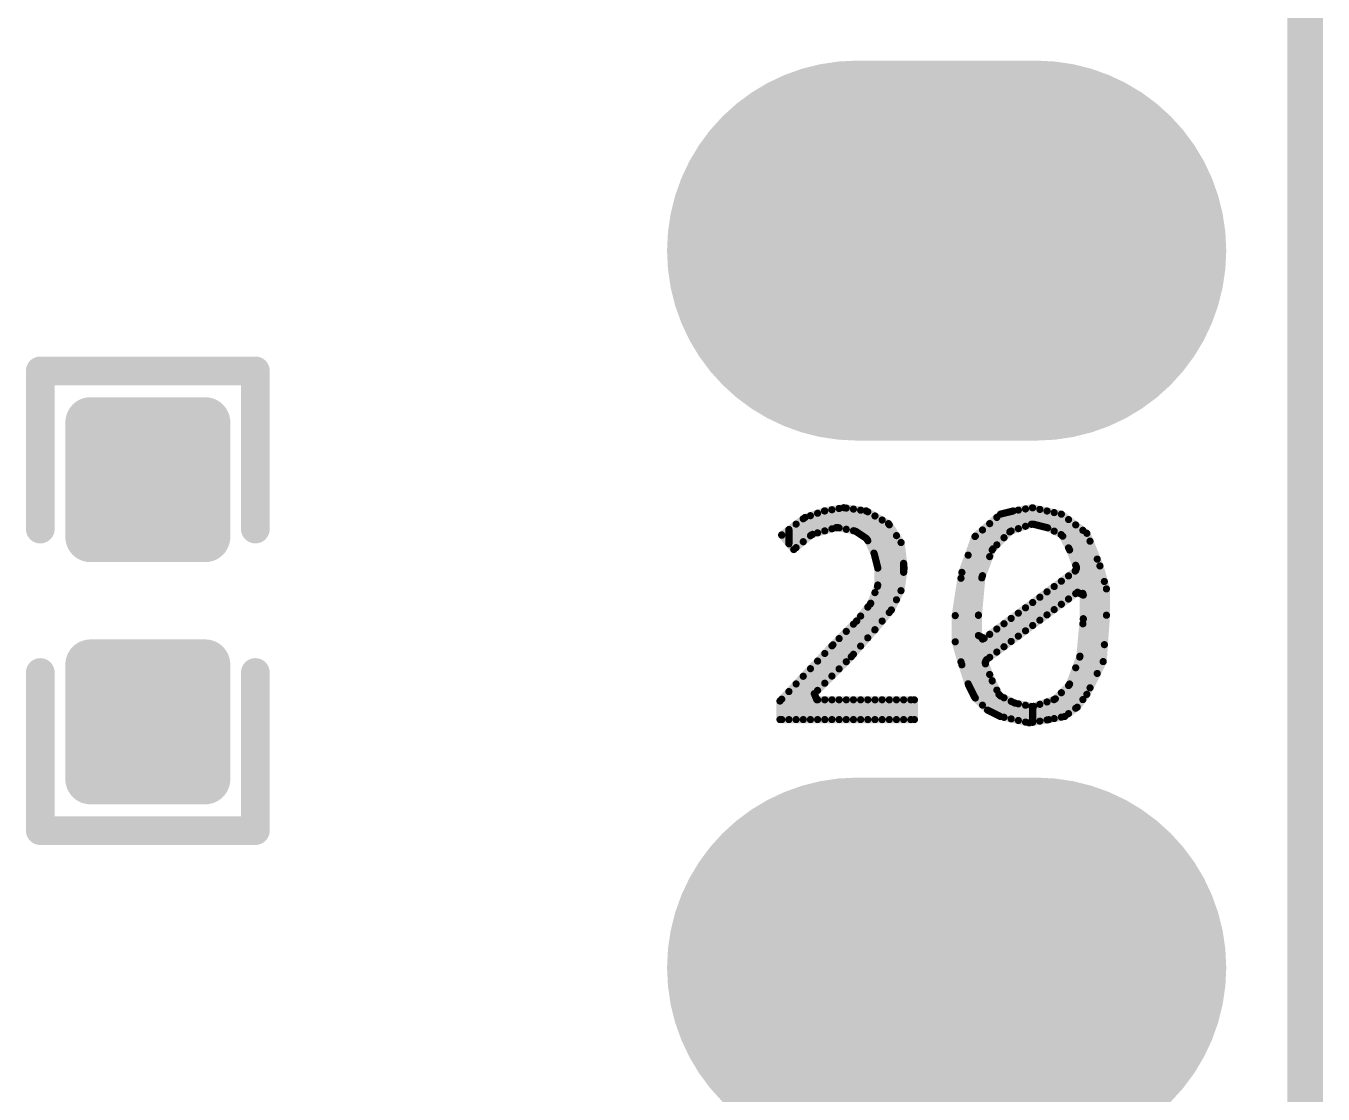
# Model space of a CAD drawing. Extents: x 17.3 to 58.6, y 21.7 to 91.7.
# Drawn here: x 46.268 to 50.863, y 53.857 to 57.641 of the extents above; entities that cross this region are included whole.
import ezdxf

# ---------------------------------------------------------------- set-up
doc = ezdxf.new("R2010")
doc.units = 0
doc.header["$MEASUREMENT"] = 0
doc.layers.get('0').update_dxf_attribs({"linetype": 'CONTINUOUS'})
doc.layers.add('SILKTOP_PHO', color=251, linetype='CONTINUOUS', true_color=0x636466)

# ---------------------------------------------------------------- blocks, each defined once
blk = doc.blocks.new('ROUND_191')
at = {"const_width": 0.0127}
blk.add_lwpolyline([(-0.00635, 0, 1), (0.00635, 0, 1)], format="xyb", close=True, dxfattribs=at)
blk = doc.blocks.new('ROUND_16')
at = {"const_width": 0.0508}
blk.add_lwpolyline([(-0.0254, 0, 1), (0.0254, 0, 1)], format="xyb", close=True, dxfattribs=at)
blk = doc.blocks.new('OBLONG_47')
at = {"const_width": 1.3462}
blk.add_lwpolyline([(0.3175, 0), (-0.3175, 0)], dxfattribs=at)
at = {"const_width": 0.6731}
for points in [[(-0.65405, 0, 1), (0.01905, 0, 1)], [(-0.01905, 0, 1), (0.65405, 0, 1)]]:
    blk.add_lwpolyline(points, format="xyb", close=True, dxfattribs=at)
blk = doc.blocks.new('ROUND_42')
at = {"const_width": 0.0889}
blk.add_lwpolyline([(-0.04445, 0, 1), (0.04445, 0, 1)], format="xyb", close=True, dxfattribs=at)

msp = doc.modelspace()

# ---------------------------------------------------------------- linework, layer by layer
for points, const_width in [([(50.8, 25.900126), (50.8, 73.159874)], 0.127), ([(46.496732, 55.830216), (46.496732, 56.236616)], 0.1778), ([(46.496732, 56.236616), (46.903132, 56.236616)], 0.1778), ([(46.5582, 55.830216), (46.5582, 56.236616)], 0.1778), ([(46.736, 55.830216), (46.736, 56.236616)], 0.1778), ([(46.903132, 56.236616), (46.903132, 55.830216)], 0.1778), ([(46.496732, 56.1594), (46.903132, 56.1594)], 0.1778), ([(46.496732, 55.9816), (46.903132, 55.9816)], 0.1778), ([(46.903132, 55.830216), (46.496732, 55.830216)], 0.1778), ([(46.496732, 54.972204), (46.496732, 55.378604)], 0.1778), ([(46.496732, 55.378604), (46.903132, 55.378604)], 0.1778), ([(46.5582, 54.972204), (46.5582, 55.378604)], 0.1778), ([(46.736, 54.972204), (46.736, 55.378604)], 0.1778), ([(46.903132, 55.378604), (46.903132, 54.972204)], 0.1778), ([(46.496732, 55.2704), (46.903132, 55.2704)], 0.1778), ([(46.496732, 55.0926), (46.903132, 55.0926)], 0.1778), ([(46.903132, 54.972204), (46.496732, 54.972204)], 0.1778)]:
    msp.add_lwpolyline(points, dxfattribs=dict(const_width=const_width))
at = {"layer": 'SILKTOP_PHO', "color": 251, "true_color": 0x636466}
for points, const_width in [([(50.8, 25.900126), (50.8, 73.159874)], 0.127), ([(47.080932, 56.418988), (46.318932, 56.418988)], 0.1016), ([(46.318932, 56.418988), (46.318932, 55.85841)], 0.1016), ([(47.080932, 55.85841), (47.080932, 56.418988)], 0.1016), ([(49.097184, 55.922672), (49.02835, 55.899558)], 0.0254), ([(49.0728, 55.844948), (49.0728, 55.914544)], 0.0254), ([(49.165764, 55.934102), (49.097184, 55.922672)], 0.0254), ([(49.0982, 55.85206), (49.0982, 55.922672)], 0.0254), ([(49.1236, 55.859426), (49.1236, 55.92699)], 0.0254), ([(49.149, 55.862728), (49.149, 55.931308)], 0.0254), ([(49.245012, 55.922672), (49.165764, 55.934102)], 0.0254), ([(49.1744, 55.857648), (49.1744, 55.932832)], 0.0254), ([(49.1998, 55.852568), (49.1998, 55.929276)], 0.0254), ([(49.2252, 55.838852), (49.2252, 55.925466)], 0.0254), ([(49.324006, 55.877714), (49.245012, 55.922672)], 0.0254), ([(49.2506, 55.817262), (49.2506, 55.919624)], 0.0254), ([(49.765204, 55.922418), (49.721008, 55.911496)], 0.0254), ([(49.7332, 55.82793), (49.7332, 55.914544)], 0.0254), ([(49.7586, 55.851552), (49.7586, 55.920894)], 0.0254), ([(49.834038, 55.933848), (49.765204, 55.922418)], 0.0254), ([(49.784, 55.859934), (49.784, 55.92572)], 0.0254), ([(49.8094, 55.868316), (49.8094, 55.929784)], 0.0254), ([(49.9364, 55.911242), (49.834038, 55.933848)], 0.0254), ([(49.8348, 55.875936), (49.8348, 55.933848)], 0.0254), ([(49.8602, 55.86984), (49.8602, 55.928006)], 0.0254), ([(49.8856, 55.86349), (49.8856, 55.922418)], 0.0254), ([(49.911, 55.851044), (49.911, 55.91683)], 0.0254), ([(49.02835, 55.899558), (48.945292, 55.837328)], 0.0254), ([(48.9966, 55.792624), (48.9966, 55.875936)], 0.0254), ([(49.022, 55.813706), (49.022, 55.894986)], 0.0254), ([(49.0474, 55.835042), (49.0474, 55.905908)], 0.0254), ([(49.276, 55.760874), (49.276, 55.904892)], 0.0254), ([(49.3014, 55.532528), (49.3014, 55.890414)], 0.0254), ([(49.368456, 55.810912), (49.324006, 55.877714)], 0.0254), ([(49.3268, 55.563008), (49.3268, 55.873396)], 0.0254), ([(49.721008, 55.911496), (49.63033, 55.831994)], 0.0254), ([(49.6824, 55.760874), (49.6824, 55.877714)], 0.0254), ([(49.7078, 55.80253), (49.7078, 55.899812)], 0.0254), ([(49.7586, 55.851552), (49.830228, 55.875428)], 0.0254), ([(49.830228, 55.875428), (49.83734, 55.875682)], 0.0254), ([(49.83734, 55.875682), (49.885092, 55.863744)], 0.0254), ([(50.026824, 55.843424), (49.9364, 55.911242)], 0.0254), ([(49.9364, 55.838344), (49.9364, 55.911242)], 0.0254), ([(49.9618, 55.791862), (49.9618, 55.892192)], 0.0254), ([(49.9872, 55.73014), (49.9872, 55.873142)], 0.0254), ([(48.945292, 55.837328), (48.988218, 55.785766)], 0.0254), ([(48.9458, 55.836566), (48.9458, 55.837836)], 0.0254), ([(48.9712, 55.806086), (48.9712, 55.856886)], 0.0254), ([(48.988218, 55.785766), (49.050194, 55.837328)], 0.0254), ([(49.050194, 55.837328), (49.054766, 55.839614)], 0.0254), ([(49.054766, 55.839614), (49.138332, 55.86349)], 0.0254), ([(49.138332, 55.86349), (49.144174, 55.863744)], 0.0254), ([(49.144174, 55.863744), (49.203864, 55.851806)], 0.0254), ([(49.203864, 55.851806), (49.208436, 55.850028)], 0.0254), ([(49.208436, 55.850028), (49.24425, 55.826152)], 0.0254), ([(49.24425, 55.826152), (49.248568, 55.821326)], 0.0254), ([(49.248568, 55.821326), (49.272444, 55.77332)], 0.0254), ([(49.3522, 55.607966), (49.3522, 55.835296)], 0.0254), ([(49.63033, 55.831994), (49.584102, 55.704994)], 0.0254), ([(49.6316, 55.259986), (49.6316, 55.833264)], 0.0254), ([(49.657, 55.69331), (49.657, 55.855362)], 0.0254), ([(49.694084, 55.78856), (49.753774, 55.848504)], 0.0254), ([(49.753774, 55.848504), (49.7586, 55.851552)], 0.0254), ([(49.885092, 55.863744), (49.887886, 55.862728)], 0.0254), ([(49.887886, 55.862728), (49.935638, 55.838852)], 0.0254), ([(49.935638, 55.838852), (49.941226, 55.833264)], 0.0254), ([(49.941226, 55.833264), (49.965102, 55.785258)], 0.0254), ([(50.0126, 55.630572), (50.0126, 55.854092)], 0.0254), ([(50.073052, 55.727854), (50.026824, 55.843424)], 0.0254), ([(49.379632, 55.720234), (49.368456, 55.810912)], 0.0254), ([(49.655222, 55.688738), (49.691036, 55.784242)], 0.0254), ([(49.691036, 55.784242), (49.694084, 55.78856)], 0.0254), ([(49.965102, 55.785258), (49.96561, 55.784496)], 0.0254), ([(49.96561, 55.784496), (49.989486, 55.724806)], 0.0254), ([(50.038, 55.296054), (50.038, 55.815484)], 0.0254), ([(49.272444, 55.77332), (49.27346, 55.77078)], 0.0254), ([(49.27346, 55.77078), (49.285398, 55.723028)], 0.0254), ([(49.3776, 55.705248), (49.3776, 55.736998)], 0.0254), ([(49.6062, 55.310278), (49.6062, 55.765954)], 0.0254), ([(50.0634, 55.346854), (50.0634, 55.751984)], 0.0254), ([(49.285398, 55.723028), (49.285906, 55.71998)], 0.0254), ([(49.285906, 55.71998), (49.285906, 55.66029)], 0.0254), ([(49.368202, 55.640224), (49.379632, 55.720234)], 0.0254), ([(49.584102, 55.704994), (49.56048, 55.551832)], 0.0254), ([(49.5808, 55.388002), (49.5808, 55.684166)], 0.0254), ([(49.642522, 55.553864), (49.65446, 55.685436)], 0.0254), ([(49.65446, 55.685436), (49.655222, 55.688738)], 0.0254), ([(49.985168, 55.70982), (49.662842, 55.47106)], 0.0254), ([(49.9618, 55.61076), (49.9618, 55.692548)], 0.0254), ([(49.990248, 55.71998), (49.985168, 55.70982)], 0.0254), ([(49.9872, 55.62981), (49.9872, 55.711598)], 0.0254), ([(49.989486, 55.724806), (49.990248, 55.71998)], 0.0254), ([(50.096166, 55.646574), (50.073052, 55.727854)], 0.0254), ([(49.28489, 55.655464), (49.261014, 55.595774)], 0.0254), ([(49.285906, 55.66029), (49.28489, 55.655464)], 0.0254), ([(49.334166, 55.571898), (49.368202, 55.640224)], 0.0254), ([(49.911, 55.573168), (49.911, 55.654956)], 0.0254), ([(49.9364, 55.591964), (49.9364, 55.673752)], 0.0254), ([(50.0888, 55.448962), (50.0888, 55.672736)], 0.0254), ([(50.096166, 55.553356), (50.096166, 55.646574)], 0.0254), ([(49.259236, 55.592726), (49.211484, 55.533036)], 0.0254), ([(49.261014, 55.595774), (49.259236, 55.592726)], 0.0254), ([(49.276, 55.502048), (49.276, 55.633366)], 0.0254), ([(49.671478, 55.395876), (49.993804, 55.634636)], 0.0254), ([(49.8348, 55.51678), (49.8348, 55.598314)], 0.0254), ([(49.8602, 55.535576), (49.8602, 55.61711)], 0.0254), ([(49.8856, 55.554372), (49.8856, 55.63616)], 0.0254), ([(49.993804, 55.634636), (50.014124, 55.624476)], 0.0254), ([(50.014124, 55.624476), (50.014124, 55.54091)], 0.0254), ([(49.2252, 55.443882), (49.2252, 55.550308)], 0.0254), ([(49.2506, 55.473092), (49.2506, 55.582058)], 0.0254), ([(49.275492, 55.501286), (49.334166, 55.571898)], 0.0254), ([(49.56048, 55.551832), (49.56048, 55.459122)], 0.0254), ([(49.642522, 55.552848), (49.642522, 55.553864)], 0.0254), ([(49.642522, 55.48122), (49.642522, 55.552848)], 0.0254), ([(49.784, 55.479188), (49.784, 55.560722)], 0.0254), ([(49.8094, 55.497984), (49.8094, 55.579518)], 0.0254), ([(50.084482, 55.389018), (50.096166, 55.553356)], 0.0254), ([(49.210468, 55.53202), (49.127156, 55.448454)], 0.0254), ([(49.19218, 55.40629), (49.275492, 55.501286)], 0.0254), ([(49.1998, 55.414926), (49.1998, 55.521352)], 0.0254), ([(49.211484, 55.533036), (49.210468, 55.53202)], 0.0254), ([(49.7078, 55.4228), (49.7078, 55.504334)], 0.0254), ([(49.7332, 55.441596), (49.7332, 55.52313)], 0.0254), ([(49.7586, 55.460392), (49.7586, 55.541926)], 0.0254), ([(50.014124, 55.53964), (50.002186, 55.408322)], 0.0254), ([(50.0126, 55.254398), (50.0126, 55.522876)], 0.0254), ([(50.014124, 55.54091), (50.014124, 55.53964)], 0.0254), ([(49.149, 55.36311), (49.149, 55.470552)], 0.0254), ([(49.1744, 55.38851), (49.1744, 55.495952)], 0.0254), ([(49.56048, 55.459122), (49.583848, 55.377588)], 0.0254), ([(49.662842, 55.47106), (49.642522, 55.48122)], 0.0254), ([(49.657, 55.234586), (49.657, 55.46852)], 0.0254), ([(49.6824, 55.404004), (49.6824, 55.485538)], 0.0254), ([(49.127156, 55.448454), (48.93945, 55.249318)], 0.0254), ([(49.0982, 55.31231), (49.0982, 55.41772)], 0.0254), ([(49.1236, 55.33771), (49.1236, 55.444898)], 0.0254), ([(50.002186, 55.408322), (50.001424, 55.40502)], 0.0254), ([(46.318932, 54.790086), (46.318932, 55.35041)], 0.1016), ([(47.080932, 55.35041), (47.080932, 54.790086)], 0.1016), ([(49.0474, 55.183532), (49.0474, 55.363872)], 0.0254), ([(49.061116, 55.275226), (49.19218, 55.40629)], 0.0254), ([(49.0728, 55.28691), (49.0728, 55.390796)], 0.0254), ([(49.583848, 55.377588), (49.607216, 55.306976)], 0.0254), ([(49.666398, 55.385716), (49.671478, 55.395876)], 0.0254), ([(49.667414, 55.38089), (49.666398, 55.385716)], 0.0254), ([(49.69129, 55.3212), (49.667414, 55.38089)], 0.0254), ([(50.001424, 55.40502), (49.96561, 55.309516)], 0.0254), ([(49.9872, 55.223664), (49.9872, 55.367174)], 0.0254), ([(50.02657, 55.27294), (50.084482, 55.389018)], 0.0254), ([(49.022, 55.183532), (49.022, 55.336948)], 0.0254), ([(49.6824, 55.21325), (49.6824, 55.343298)], 0.0254), ([(49.691544, 55.320184), (49.69129, 55.3212)], 0.0254), ([(49.71542, 55.272432), (49.691544, 55.320184)], 0.0254), ([(48.9712, 55.183532), (48.9712, 55.282846)], 0.0254), ([(48.9966, 55.183532), (48.9966, 55.30977)], 0.0254), ([(49.07026, 55.253636), (49.061116, 55.275226)], 0.0254), ([(49.607216, 55.306976), (49.629822, 55.261764)], 0.0254), ([(49.7078, 55.20055), (49.7078, 55.287926)], 0.0254), ([(49.721262, 55.266844), (49.71542, 55.272432)], 0.0254), ([(49.962816, 55.304944), (49.915064, 55.257192)], 0.0254), ([(49.9364, 55.192168), (49.9364, 55.278782)], 0.0254), ([(49.9618, 55.204614), (49.9618, 55.304182)], 0.0254), ([(49.96561, 55.309516), (49.962816, 55.304944)], 0.0254), ([(49.992534, 55.227474), (50.02657, 55.27294)], 0.0254), ([(48.93945, 55.249318), (48.93945, 55.183532)], 0.0254), ([(48.9458, 55.183532), (48.9458, 55.255922)], 0.0254), ([(49.4157, 55.253636), (49.07026, 55.253636)], 0.0254), ([(49.0728, 55.183532), (49.0728, 55.253636)], 0.0254), ([(49.0982, 55.183532), (49.0982, 55.253636)], 0.0254), ([(49.1236, 55.183532), (49.1236, 55.253636)], 0.0254), ([(49.149, 55.183532), (49.149, 55.253636)], 0.0254), ([(49.1744, 55.183532), (49.1744, 55.253636)], 0.0254), ([(49.1998, 55.183532), (49.1998, 55.253636)], 0.0254), ([(49.2252, 55.183532), (49.2252, 55.253636)], 0.0254), ([(49.2506, 55.183532), (49.2506, 55.253636)], 0.0254), ([(49.276, 55.183532), (49.276, 55.253636)], 0.0254), ([(49.3014, 55.183532), (49.3014, 55.253636)], 0.0254), ([(49.3268, 55.183532), (49.3268, 55.253636)], 0.0254), ([(49.3522, 55.183532), (49.3522, 55.253636)], 0.0254), ([(49.3776, 55.183532), (49.3776, 55.253636)], 0.0254), ([(49.403, 55.183532), (49.403, 55.253636)], 0.0254), ([(49.4157, 55.183532), (49.4157, 55.253636)], 0.0254), ([(49.629822, 55.261764), (49.67478, 55.21706)], 0.0254), ([(49.769014, 55.242968), (49.721262, 55.266844)], 0.0254), ([(49.7332, 55.19166), (49.7332, 55.260748)], 0.0254), ([(49.7586, 55.186072), (49.7586, 55.248048)], 0.0254), ([(49.772062, 55.241952), (49.769014, 55.242968)], 0.0254), ([(49.831752, 55.230014), (49.772062, 55.241952)], 0.0254), ([(49.784, 55.18023), (49.784, 55.239412)], 0.0254), ([(49.8094, 55.174642), (49.8094, 55.234332)], 0.0254), ([(49.838356, 55.230268), (49.831752, 55.230014)], 0.0254), ([(49.8348, 55.17388), (49.8348, 55.22976)], 0.0254), ([(49.909984, 55.254144), (49.838356, 55.230268)], 0.0254), ([(49.8602, 55.177944), (49.8602, 55.237634)], 0.0254), ([(49.8856, 55.182262), (49.8856, 55.246016)], 0.0254), ([(49.915064, 55.257192), (49.909984, 55.254144)], 0.0254), ([(49.911, 55.187088), (49.911, 55.254652)], 0.0254), ([(49.948338, 55.194454), (49.992534, 55.227474)], 0.0254), ([(48.93945, 55.183532), (49.4157, 55.183532)], 0.0254), ([(49.67478, 55.21706), (49.71923, 55.194708)], 0.0254), ([(49.71923, 55.194708), (49.822608, 55.171848)], 0.0254), ([(49.822608, 55.171848), (49.891696, 55.183278)], 0.0254), ([(49.891696, 55.183278), (49.948338, 55.194454)], 0.0254), ([(47.080932, 54.790086), (46.318932, 54.790086)], 0.1016)]:
    msp.add_lwpolyline(points, dxfattribs=dict(at, const_width=const_width))

# ---------------------------------------------------------------- block references
for name, p in [('OBLONG_47', (49.53, 56.844946)), ('ROUND_42', (46.496732, 56.236616)), ('ROUND_42', (46.5582, 56.236616)), ('ROUND_42', (46.736, 56.236616)), ('ROUND_42', (46.903132, 56.236616)), ('ROUND_42', (46.496732, 56.1594)), ('ROUND_42', (46.903132, 56.1594)), ('ROUND_42', (46.496732, 55.9816)), ('ROUND_42', (46.903132, 55.9816)), ('ROUND_42', (46.496732, 55.830216)), ('ROUND_42', (46.496732, 55.830216)), ('ROUND_42', (46.5582, 55.830216)), ('ROUND_42', (46.736, 55.830216)), ('ROUND_42', (46.903132, 55.830216)), ('ROUND_42', (46.496732, 55.378604)), ('ROUND_42', (46.5582, 55.378604)), ('ROUND_42', (46.736, 55.378604)), ('ROUND_42', (46.903132, 55.378604)), ('ROUND_42', (46.496732, 55.2704)), ('ROUND_42', (46.903132, 55.2704)), ('ROUND_42', (46.496732, 55.0926)), ('ROUND_42', (46.903132, 55.0926)), ('ROUND_42', (46.496732, 54.972204)), ('ROUND_42', (46.496732, 54.972204)), ('ROUND_42', (46.5582, 54.972204)), ('ROUND_42', (46.736, 54.972204)), ('ROUND_42', (46.903132, 54.972204)), ('OBLONG_47', (49.53, 54.304946))]:
    msp.add_blockref(name, p)
for name, p in [('ROUND_16', (46.318932, 56.418988)), ('ROUND_16', (47.080932, 56.418988)), ('ROUND_191', (49.0728, 55.914544)), ('ROUND_191', (49.097184, 55.922672)), ('ROUND_191', (49.0982, 55.922672)), ('ROUND_191', (49.1236, 55.92699)), ('ROUND_191', (49.149, 55.931308)), ('ROUND_191', (49.165764, 55.934102)), ('ROUND_191', (49.1744, 55.932832)), ('ROUND_191', (49.1998, 55.929276)), ('ROUND_191', (49.2252, 55.925466)), ('ROUND_191', (49.245012, 55.922672)), ('ROUND_191', (49.2506, 55.919624)), ('ROUND_191', (49.7332, 55.914544)), ('ROUND_191', (49.7586, 55.920894)), ('ROUND_191', (49.765204, 55.922418)), ('ROUND_191', (49.784, 55.92572)), ('ROUND_191', (49.8094, 55.929784)), ('ROUND_191', (49.834038, 55.933848)), ('ROUND_191', (49.8348, 55.933848)), ('ROUND_191', (49.8602, 55.928006)), ('ROUND_191', (49.8856, 55.922418)), ('ROUND_191', (49.911, 55.91683)), ('ROUND_16', (46.318932, 55.85841)), ('ROUND_16', (47.080932, 55.85841)), ('ROUND_191', (48.9966, 55.875936)), ('ROUND_191', (49.022, 55.894986)), ('ROUND_191', (49.02835, 55.899558)), ('ROUND_191', (49.0474, 55.905908)), ('ROUND_191', (49.276, 55.904892)), ('ROUND_191', (49.3014, 55.890414)), ('ROUND_191', (49.324006, 55.877714)), ('ROUND_191', (49.3268, 55.873396)), ('ROUND_191', (49.6824, 55.877714)), ('ROUND_191', (49.7078, 55.899812)), ('ROUND_191', (49.721008, 55.911496)), ('ROUND_191', (49.8094, 55.868316)), ('ROUND_191', (49.830228, 55.875428)), ('ROUND_191', (49.8348, 55.875936)), ('ROUND_191', (49.83734, 55.875682)), ('ROUND_191', (49.8602, 55.86984)), ('ROUND_191', (49.9364, 55.911242)), ('ROUND_191', (49.9364, 55.911242)), ('ROUND_191', (49.9618, 55.892192)), ('ROUND_191', (49.9872, 55.873142)), ('ROUND_191', (48.945292, 55.837328)), ('ROUND_191', (48.9458, 55.837836)), ('ROUND_191', (48.9458, 55.836566)), ('ROUND_191', (48.9712, 55.856886)), ('ROUND_191', (49.0474, 55.835042)), ('ROUND_191', (49.050194, 55.837328)), ('ROUND_191', (49.054766, 55.839614)), ('ROUND_191', (49.0728, 55.844948)), ('ROUND_191', (49.0982, 55.85206)), ('ROUND_191', (49.1236, 55.859426)), ('ROUND_191', (49.138332, 55.86349)), ('ROUND_191', (49.144174, 55.863744)), ('ROUND_191', (49.149, 55.862728)), ('ROUND_191', (49.1744, 55.857648)), ('ROUND_191', (49.1998, 55.852568)), ('ROUND_191', (49.203864, 55.851806)), ('ROUND_191', (49.208436, 55.850028)), ('ROUND_191', (49.2252, 55.838852)), ('ROUND_191', (49.24425, 55.826152)), ('ROUND_191', (49.248568, 55.821326)), ('ROUND_191', (49.3522, 55.835296)), ('ROUND_191', (49.63033, 55.831994)), ('ROUND_191', (49.6316, 55.833264)), ('ROUND_191', (49.657, 55.855362)), ('ROUND_191', (49.7332, 55.82793)), ('ROUND_191', (49.753774, 55.848504)), ('ROUND_191', (49.7586, 55.851552)), ('ROUND_191', (49.7586, 55.851552)), ('ROUND_191', (49.784, 55.859934)), ('ROUND_191', (49.885092, 55.863744)), ('ROUND_191', (49.8856, 55.86349)), ('ROUND_191', (49.887886, 55.862728)), ('ROUND_191', (49.911, 55.851044)), ('ROUND_191', (49.935638, 55.838852)), ('ROUND_191', (49.9364, 55.838344)), ('ROUND_191', (49.941226, 55.833264)), ('ROUND_191', (50.0126, 55.854092)), ('ROUND_191', (50.026824, 55.843424)), ('ROUND_191', (48.9712, 55.806086)), ('ROUND_191', (48.988218, 55.785766)), ('ROUND_191', (48.9966, 55.792624)), ('ROUND_191', (49.022, 55.813706)), ('ROUND_191', (49.2506, 55.817262)), ('ROUND_191', (49.368456, 55.810912)), ('ROUND_191', (49.691036, 55.784242)), ('ROUND_191', (49.694084, 55.78856)), ('ROUND_191', (49.7078, 55.80253)), ('ROUND_191', (49.9618, 55.791862)), ('ROUND_191', (49.965102, 55.785258)), ('ROUND_191', (49.96561, 55.784496)), ('ROUND_191', (50.038, 55.815484)), ('ROUND_191', (49.272444, 55.77332)), ('ROUND_191', (49.27346, 55.77078)), ('ROUND_191', (49.276, 55.760874)), ('ROUND_191', (49.3776, 55.736998)), ('ROUND_191', (49.6062, 55.765954)), ('ROUND_191', (49.6824, 55.760874)), ('ROUND_191', (49.9872, 55.73014)), ('ROUND_191', (50.0634, 55.751984)), ('ROUND_191', (49.285398, 55.723028)), ('ROUND_191', (49.285906, 55.71998)), ('ROUND_191', (49.3776, 55.705248)), ('ROUND_191', (49.379632, 55.720234)), ('ROUND_191', (49.5808, 55.684166)), ('ROUND_191', (49.584102, 55.704994)), ('ROUND_191', (49.65446, 55.685436)), ('ROUND_191', (49.655222, 55.688738)), ('ROUND_191', (49.657, 55.69331)), ('ROUND_191', (49.9618, 55.692548)), ('ROUND_191', (49.985168, 55.70982)), ('ROUND_191', (49.9872, 55.711598)), ('ROUND_191', (49.989486, 55.724806)), ('ROUND_191', (49.990248, 55.71998)), ('ROUND_191', (49.990248, 55.71998)), ('ROUND_191', (50.073052, 55.727854)), ('ROUND_191', (49.28489, 55.655464)), ('ROUND_191', (49.285906, 55.66029)), ('ROUND_191', (49.368202, 55.640224)), ('ROUND_191', (49.911, 55.654956)), ('ROUND_191', (49.9364, 55.673752)), ('ROUND_191', (50.0888, 55.672736)), ('ROUND_191', (50.096166, 55.646574)), ('ROUND_191', (50.096166, 55.646574)), ('ROUND_191', (49.259236, 55.592726)), ('ROUND_191', (49.261014, 55.595774)), ('ROUND_191', (49.276, 55.633366)), ('ROUND_191', (49.3522, 55.607966)), ('ROUND_191', (49.8348, 55.598314)), ('ROUND_191', (49.8602, 55.61711)), ('ROUND_191', (49.8856, 55.63616)), ('ROUND_191', (49.9364, 55.591964)), ('ROUND_191', (49.9618, 55.61076)), ('ROUND_191', (49.9872, 55.62981)), ('ROUND_191', (49.993804, 55.634636)), ('ROUND_191', (50.0126, 55.630572)), ('ROUND_191', (50.014124, 55.624476)), ('ROUND_191', (50.014124, 55.624476)), ('ROUND_191', (49.2252, 55.550308)), ('ROUND_191', (49.2506, 55.582058)), ('ROUND_191', (49.3268, 55.563008)), ('ROUND_191', (49.334166, 55.571898)), ('ROUND_191', (49.56048, 55.551832)), ('ROUND_191', (49.642522, 55.553864)), ('ROUND_191', (49.642522, 55.552848)), ('ROUND_191', (49.784, 55.560722)), ('ROUND_191', (49.8094, 55.579518)), ('ROUND_191', (49.8856, 55.554372)), ('ROUND_191', (49.911, 55.573168)), ('ROUND_191', (50.096166, 55.553356)), ('ROUND_191', (49.1998, 55.521352)), ('ROUND_191', (49.210468, 55.53202)), ('ROUND_191', (49.211484, 55.533036)), ('ROUND_191', (49.275492, 55.501286)), ('ROUND_191', (49.276, 55.502048)), ('ROUND_191', (49.3014, 55.532528)), ('ROUND_191', (49.7078, 55.504334)), ('ROUND_191', (49.7332, 55.52313)), ('ROUND_191', (49.7586, 55.541926)), ('ROUND_191', (49.8348, 55.51678)), ('ROUND_191', (49.8602, 55.535576)), ('ROUND_191', (50.0126, 55.522876)), ('ROUND_191', (50.014124, 55.54091)), ('ROUND_191', (50.014124, 55.53964)), ('ROUND_191', (49.149, 55.470552)), ('ROUND_191', (49.1744, 55.495952)), ('ROUND_191', (49.2506, 55.473092)), ('ROUND_191', (49.56048, 55.459122)), ('ROUND_191', (49.642522, 55.48122)), ('ROUND_191', (49.657, 55.46852)), ('ROUND_191', (49.662842, 55.47106)), ('ROUND_191', (49.6824, 55.485538)), ('ROUND_191', (49.7586, 55.460392)), ('ROUND_191', (49.784, 55.479188)), ('ROUND_191', (49.8094, 55.497984)), ('ROUND_191', (49.0982, 55.41772)), ('ROUND_191', (49.1236, 55.444898)), ('ROUND_191', (49.127156, 55.448454)), ('ROUND_191', (49.1998, 55.414926)), ('ROUND_191', (49.2252, 55.443882)), ('ROUND_191', (49.7078, 55.4228)), ('ROUND_191', (49.7332, 55.441596)), ('ROUND_191', (50.002186, 55.408322)), ('ROUND_191', (50.0888, 55.448962)), ('ROUND_16', (46.318932, 55.35041)), ('ROUND_16', (47.080932, 55.35041)), ('ROUND_191', (49.0474, 55.363872)), ('ROUND_191', (49.0728, 55.390796)), ('ROUND_191', (49.149, 55.36311)), ('ROUND_191', (49.1744, 55.38851)), ('ROUND_191', (49.19218, 55.40629)), ('ROUND_191', (49.5808, 55.388002)), ('ROUND_191', (49.583848, 55.377588)), ('ROUND_191', (49.666398, 55.385716)), ('ROUND_191', (49.667414, 55.38089)), ('ROUND_191', (49.671478, 55.395876)), ('ROUND_191', (49.6824, 55.404004)), ('ROUND_191', (49.9872, 55.367174)), ('ROUND_191', (50.001424, 55.40502)), ('ROUND_191', (50.084482, 55.389018)), ('ROUND_191', (49.022, 55.336948)), ('ROUND_191', (49.1236, 55.33771)), ('ROUND_191', (49.6824, 55.343298)), ('ROUND_191', (49.69129, 55.3212)), ('ROUND_191', (49.691544, 55.320184)), ('ROUND_191', (50.0634, 55.346854)), ('ROUND_191', (48.9712, 55.282846)), ('ROUND_191', (48.9966, 55.30977)), ('ROUND_191', (49.061116, 55.275226)), ('ROUND_191', (49.0728, 55.28691)), ('ROUND_191', (49.0982, 55.31231)), ('ROUND_191', (49.6062, 55.310278)), ('ROUND_191', (49.607216, 55.306976)), ('ROUND_191', (49.7078, 55.287926)), ('ROUND_191', (49.71542, 55.272432)), ('ROUND_191', (49.9364, 55.278782)), ('ROUND_191', (49.9618, 55.304182)), ('ROUND_191', (49.962816, 55.304944)), ('ROUND_191', (49.96561, 55.309516)), ('ROUND_191', (50.02657, 55.27294)), ('ROUND_191', (50.038, 55.296054)), ('ROUND_191', (48.93945, 55.249318)), ('ROUND_191', (48.9458, 55.255922)), ('ROUND_191', (49.07026, 55.253636)), ('ROUND_191', (49.0728, 55.253636)), ('ROUND_191', (49.0982, 55.253636)), ('ROUND_191', (49.1236, 55.253636)), ('ROUND_191', (49.149, 55.253636)), ('ROUND_191', (49.1744, 55.253636)), ('ROUND_191', (49.1998, 55.253636)), ('ROUND_191', (49.2252, 55.253636)), ('ROUND_191', (49.2506, 55.253636)), ('ROUND_191', (49.276, 55.253636)), ('ROUND_191', (49.3014, 55.253636)), ('ROUND_191', (49.3268, 55.253636)), ('ROUND_191', (49.3522, 55.253636)), ('ROUND_191', (49.3776, 55.253636)), ('ROUND_191', (49.403, 55.253636)), ('ROUND_191', (49.4157, 55.253636)), ('ROUND_191', (49.4157, 55.253636)), ('ROUND_191', (49.629822, 55.261764)), ('ROUND_191', (49.6316, 55.259986)), ('ROUND_191', (49.657, 55.234586)), ('ROUND_191', (49.721262, 55.266844)), ('ROUND_191', (49.7332, 55.260748)), ('ROUND_191', (49.7586, 55.248048)), ('ROUND_191', (49.769014, 55.242968)), ('ROUND_191', (49.772062, 55.241952)), ('ROUND_191', (49.784, 55.239412)), ('ROUND_191', (49.8094, 55.234332)), ('ROUND_191', (49.831752, 55.230014)), ('ROUND_191', (49.8348, 55.22976)), ('ROUND_191', (49.838356, 55.230268)), ('ROUND_191', (49.8602, 55.237634)), ('ROUND_191', (49.8856, 55.246016)), ('ROUND_191', (49.909984, 55.254144)), ('ROUND_191', (49.911, 55.254652)), ('ROUND_191', (49.915064, 55.257192)), ('ROUND_191', (49.9872, 55.223664)), ('ROUND_191', (49.992534, 55.227474)), ('ROUND_191', (50.0126, 55.254398)), ('ROUND_191', (48.93945, 55.183532)), ('ROUND_191', (48.9458, 55.183532)), ('ROUND_191', (48.9712, 55.183532)), ('ROUND_191', (48.9966, 55.183532)), ('ROUND_191', (49.022, 55.183532)), ('ROUND_191', (49.0474, 55.183532)), ('ROUND_191', (49.0728, 55.183532)), ('ROUND_191', (49.0982, 55.183532)), ('ROUND_191', (49.1236, 55.183532)), ('ROUND_191', (49.149, 55.183532)), ('ROUND_191', (49.1744, 55.183532)), ('ROUND_191', (49.1998, 55.183532)), ('ROUND_191', (49.2252, 55.183532)), ('ROUND_191', (49.2506, 55.183532)), ('ROUND_191', (49.276, 55.183532)), ('ROUND_191', (49.3014, 55.183532)), ('ROUND_191', (49.3268, 55.183532)), ('ROUND_191', (49.3522, 55.183532)), ('ROUND_191', (49.3776, 55.183532)), ('ROUND_191', (49.403, 55.183532)), ('ROUND_191', (49.4157, 55.183532)), ('ROUND_191', (49.67478, 55.21706)), ('ROUND_191', (49.6824, 55.21325)), ('ROUND_191', (49.7078, 55.20055)), ('ROUND_191', (49.71923, 55.194708)), ('ROUND_191', (49.7332, 55.19166)), ('ROUND_191', (49.7586, 55.186072)), ('ROUND_191', (49.784, 55.18023)), ('ROUND_191', (49.8602, 55.177944)), ('ROUND_191', (49.8856, 55.182262)), ('ROUND_191', (49.891696, 55.183278)), ('ROUND_191', (49.911, 55.187088)), ('ROUND_191', (49.9364, 55.192168)), ('ROUND_191', (49.948338, 55.194454)), ('ROUND_191', (49.948338, 55.194454)), ('ROUND_191', (49.9618, 55.204614)), ('ROUND_191', (49.8094, 55.174642)), ('ROUND_191', (49.822608, 55.171848)), ('ROUND_191', (49.8348, 55.17388)), ('ROUND_16', (46.318932, 54.790086)), ('ROUND_16', (47.080932, 54.790086))]:
    msp.add_blockref(name, p, dxfattribs=at)

doc.saveas('drawing.dxf')
